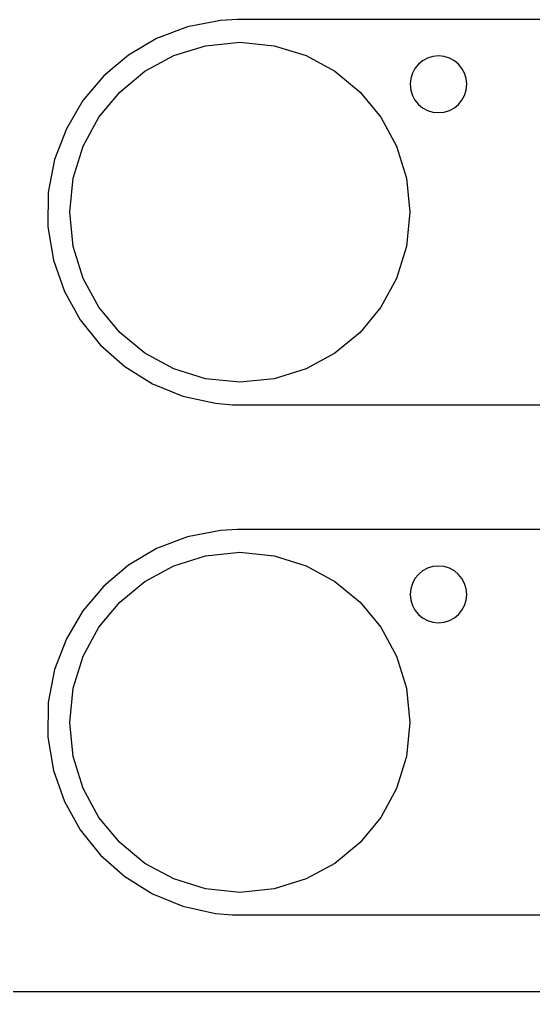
# Model space of a CAD drawing. Extents: x 1 to 47.7, y 0.2 to 33.3.
# Drawn here: x 23.463 to 24.37, y 4.851 to 6.566 of the extents above; entities that cross this region are included whole.
import ezdxf

# ---------------------------------------------------------------- set-up
doc = ezdxf.new("R2010")
doc.units = 0
doc.header["$MEASUREMENT"] = 0
doc.layers.add('4_0_____DWG', color=7, linetype='CONTINUOUS')

msp = doc.modelspace()

# ---------------------------------------------------------------- linework, layer by layer
at = {"layer": '4_0_____DWG'}
for points in [[(24.6705, 6.5663), (24.2574, 6.5663), (24.1621, 6.5663), (24.0752, 6.5663), (23.999, 6.5663), (23.9361, 6.5663), (23.8891, 6.5663), (23.8603, 6.5663), (23.8477, 6.5662), (23.8174, 6.5645), (23.7591, 6.5533), (23.7048, 6.5327), (23.6554, 6.5035), (23.6118, 6.4666), (23.5749, 6.423), (23.5457, 6.3735), (23.525, 6.3192), (23.5138, 6.261), (23.5131, 6.2001), (23.5228, 6.1414), (23.5422, 6.0865), (23.5702, 6.0363), (23.6061, 5.9918), (23.6488, 5.9539), (23.6974, 5.9235), (23.7511, 5.9016), (23.8089, 5.889), (23.839, 5.8865), (23.8522, 5.8863), (23.8558, 5.8863), (23.8789, 5.8863), (23.921, 5.8863), (23.9796, 5.8863), (24.0522, 5.8863), (24.1364, 5.8863), (24.2295, 5.8863), (24.4325, 5.8863)], [(24.6705, 5.6663), (24.2574, 5.6663), (24.1621, 5.6663), (24.0752, 5.6663), (23.999, 5.6663), (23.9361, 5.6663), (23.8891, 5.6663), (23.8603, 5.6663), (23.8477, 5.6662), (23.8174, 5.6645), (23.7591, 5.6533), (23.7048, 5.6327), (23.6554, 5.6035), (23.6118, 5.5666), (23.5749, 5.523), (23.5457, 5.4735), (23.525, 5.4193), (23.5138, 5.361), (23.5131, 5.3002), (23.5228, 5.2414), (23.5422, 5.1865), (23.5702, 5.1363), (23.6061, 5.0918), (23.6488, 5.0539), (23.6974, 5.0235), (23.7511, 5.0016), (23.8089, 4.989), (23.839, 4.9865), (23.8522, 4.9863), (23.8558, 4.9863), (23.8789, 4.9863), (23.921, 4.9863), (23.9796, 4.9863), (24.0522, 4.9863), (24.1364, 4.9863), (24.2295, 4.9863), (24.4325, 4.9863)], [(23.2976, 4.8511), (23.465, 4.8511), (23.6324, 4.8511), (23.7984, 4.8511), (23.8806, 4.8511), (23.9619, 4.8511), (24.0423, 4.8511), (24.1215, 4.8511), (24.1993, 4.8511), (24.2758, 4.8511), (24.3505, 4.8511), (24.4235, 4.8511)]]:
    msp.add_lwpolyline(points, dxfattribs=at)
for points in [[(23.5518, 6.2261), (23.5579, 6.2865), (23.5754, 6.3428), (23.603, 6.3938), (23.6397, 6.4382), (23.6841, 6.4748), (23.735, 6.5025), (23.7913, 6.52), (23.8518, 6.5261), (23.9122, 6.52), (23.9686, 6.5025), (24.0195, 6.4748), (24.0639, 6.4382), (24.1005, 6.3938), (24.1282, 6.3428), (24.1457, 6.2865), (24.1518, 6.2261), (24.1457, 6.1656), (24.1282, 6.1093), (24.1005, 6.0584), (24.0639, 6.014), (24.0195, 5.9773), (23.9686, 5.9497), (23.9122, 5.9322), (23.8518, 5.9261), (23.7913, 5.9322), (23.735, 5.9497), (23.6841, 5.9773), (23.6397, 6.014), (23.603, 6.0584), (23.5754, 6.1093), (23.5579, 6.1656)], [(24.2021, 6.4018), (24.2122, 6.4028), (24.2215, 6.4057), (24.23, 6.4103), (24.2374, 6.4164), (24.2435, 6.4238), (24.2481, 6.4323), (24.2511, 6.4417), (24.2521, 6.4518), (24.2511, 6.4618), (24.2481, 6.4712), (24.2435, 6.4797), (24.2374, 6.4871), (24.23, 6.4932), (24.2215, 6.4978), (24.2122, 6.5007), (24.2021, 6.5018), (24.192, 6.5007), (24.1826, 6.4978), (24.1741, 6.4932), (24.1667, 6.4871), (24.1606, 6.4797), (24.156, 6.4712), (24.1531, 6.4618), (24.1521, 6.4518), (24.1531, 6.4417), (24.156, 6.4323), (24.1606, 6.4238), (24.1667, 6.4164), (24.1741, 6.4103), (24.1826, 6.4057), (24.192, 6.4028)], [(23.5518, 5.3261), (23.5579, 5.3865), (23.5754, 5.4428), (23.603, 5.4938), (23.6397, 5.5382), (23.6841, 5.5748), (23.735, 5.6025), (23.7913, 5.62), (23.8518, 5.6261), (23.9123, 5.62), (23.9686, 5.6025), (24.0195, 5.5748), (24.0639, 5.5382), (24.1006, 5.4938), (24.1282, 5.4428), (24.1457, 5.3865), (24.1518, 5.3261), (24.1457, 5.2656), (24.1282, 5.2093), (24.1006, 5.1584), (24.0639, 5.114), (24.0195, 5.0773), (23.9686, 5.0497), (23.9123, 5.0322), (23.8518, 5.0261), (23.7913, 5.0322), (23.735, 5.0497), (23.6841, 5.0773), (23.6397, 5.114), (23.603, 5.1584), (23.5754, 5.2093), (23.5579, 5.2656)], [(24.2021, 5.5018), (24.2122, 5.5028), (24.2215, 5.5057), (24.23, 5.5103), (24.2374, 5.5164), (24.2435, 5.5238), (24.2481, 5.5323), (24.2511, 5.5417), (24.2521, 5.5518), (24.2511, 5.5619), (24.2481, 5.5713), (24.2435, 5.5798), (24.2374, 5.5872), (24.23, 5.5933), (24.2215, 5.5979), (24.2122, 5.6008), (24.2021, 5.6018), (24.192, 5.6008), (24.1826, 5.5979), (24.1741, 5.5933), (24.1667, 5.5872), (24.1606, 5.5798), (24.156, 5.5713), (24.1531, 5.5619), (24.1521, 5.5518), (24.1531, 5.5417), (24.156, 5.5323), (24.1606, 5.5238), (24.1667, 5.5164), (24.1741, 5.5103), (24.1826, 5.5057), (24.192, 5.5028)]]:
    msp.add_lwpolyline(points, close=True, dxfattribs=at)

doc.saveas('drawing.dxf')
